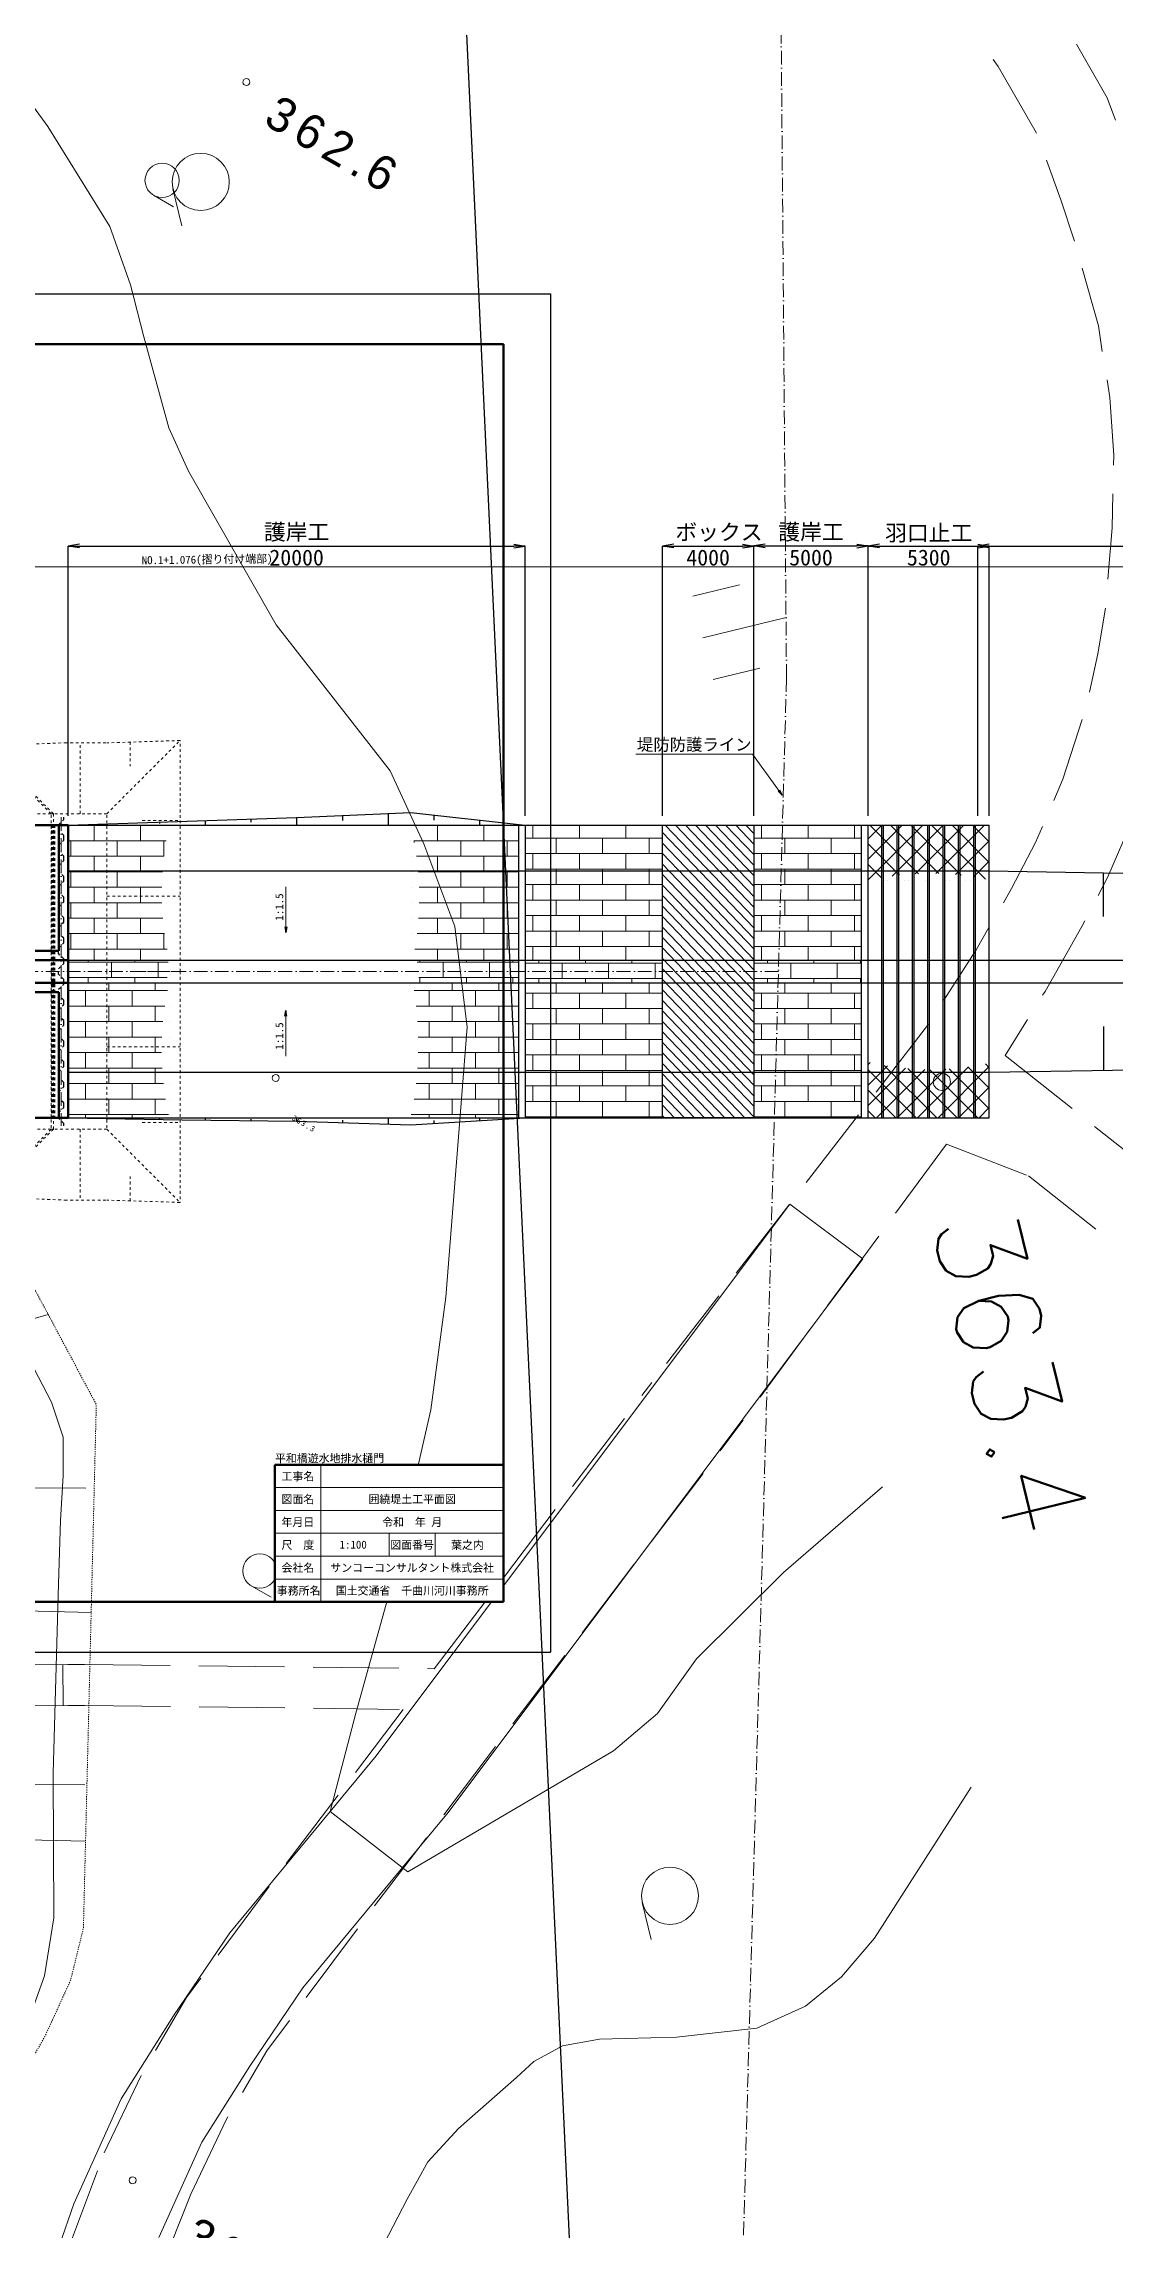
# Model space of a CAD drawing. Header units: millimetres. Extents: x 432273 to 1023813, y 170116 to 705940.
# Drawn here: x 778460 to 825289, y 350026 to 445610 of the extents above; entities that cross this region are included whole.
import ezdxf
from ezdxf.enums import TextEntityAlignment as Align

# ---------------------------------------------------------------- set-up
doc = ezdxf.new("R2010")
doc.units = ezdxf.units.MM
doc.header["$LTSCALE"] = 100
doc.header["$PDSIZE"] = 300
for name, pattern in [('561019', [1, 0.5, -0.5]), ('56301', [0.5, 0.25, -0.25]), ('SXF_一点短鎖線', [9.25, 6, -1.5, 0.25, -1.5]), ('SXF_跳び破線', [12, 6, -6]), ('破線', [7.5, 6, -1.5])]:
    doc.linetypes.add(name, pattern=pattern)
doc.layers.get('Defpoints').update_dxf_attribs({"color": 153})
for name, color, linetype, lineweight in [('D-BGD', 7, 'Continuous', 13), ('D-BMK', 2, 'SXF_一点短鎖線', 13), ('D-BMK-HTXT_囲繞堤_測点_文字サイズ変更', 7, 'Continuous', 13), ('D-BYP-STR1', 2, 'Continuous', 13), ('D-BYP-STR2', 6, 'Continuous', 25), ('D-BYP-STR3', 3, 'Continuous', 25), ('D-BYP-STR4', 6, 'Continuous', 25), ('D-STR', 1, 'Continuous', 50), ('D-STR-HTXT', 7, 'Continuous', 13), ('D-STR-TXT', 7, 'Continuous', 13), ('D-TTL', 2, 'Continuous', 140), ('D-TTL-FRAM', 2, 'Continuous', 50), ('D-TTL-LINE', 7, 'Continuous', 13), ('D-TTL-TXT', 7, 'Continuous', 13), ('●予備設計_LP横断', 7, 'Continuous', 13), ('開削', 5, 'Continuous', 13), ('開削（一次掘削）', 5, 'Continuous', 13)]:
    doc.layers.add(name, color=color, linetype=linetype, lineweight=lineweight)
doc.layers.add('D-WORK_1', color=11, linetype='Continuous', plot=False)
doc.styles.add('BIGFONT', font='txt', dxfattribs={"height": 0.2, "bigfont": 'BIGFONT'})
doc.styles.add('MS ゴシック', font='MS Gothic.ttf')
doc.styles.add('Style-WORKING', font='WORKING.shx')
doc.styles.add('ＭＳ ゴシック', font='MS Gothic.ttf')
doc.dimstyles.new('DIM-100-F', dxfattribs={"dimscale": 100, "dimtxt": 3.5, "dimasz": 2.5, "dimexe": 0, "dimexo": 2, "dimgap": 0.8, "dimtad": 1, "dimdec": 0, "dimzin": 0, "dimdsep": 46, "dimtxsty": 'MS ゴシック', "dimblk": 'OPEN', "dimcen": 0.1, "dimclrd": 256, "dimclre": 256, "dimclrt": 256, "dimaunit": 1, "dimadec": 4, "dimazin": 0, "dimtfac": 1, "dimtdec": 0, "dimtmove": 2, "dimatfit": 3, "dimldrblk": 'OPEN', "dimfxl": 1, "dimtolj": 1, "dimtzin": 0, "dimlwd": -1, "dimlwe": -1, "dimarcsym": 2})
doc.dimstyles.new('DIM-200', dxfattribs={"dimscale": 200, "dimtxt": 3.5, "dimasz": 2.5, "dimexe": 0, "dimexo": 2, "dimgap": 0.8, "dimtad": 1, "dimdec": 0, "dimzin": 0, "dimdsep": 46, "dimtxsty": 'MS ゴシック', "dimblk": 'OPEN', "dimcen": 0.1, "dimaunit": 1, "dimadec": 4, "dimazin": 0, "dimtfac": 1, "dimtdec": 0, "dimtmove": 0, "dimatfit": 3, "dimldrblk": 'OPEN', "dimfxl": 1, "dimtolj": 1, "dimtzin": 0, "dimlwd": -1, "dimlwe": -1, "dimarcsym": 2})
pattern_1 = [(225, (60067.3, 1166865.2), (449.0128, -449.0128), []), (315, (60067.3, 1166865.2), (449.0128, 449.0128), [])]

# ---------------------------------------------------------------- blocks, each defined once
blk = doc.blocks.new('_Open')
at = {"color": 0, "linetype": 'ByBlock', "lineweight": -2}
for p, q in [((-1, 0.17), (0, 0)), ((-1, -0.17), (0, 0)), ((0, 0), (-1, 0))]:
    blk.add_line(p, q, dxfattribs=at)
blk = doc.blocks.new('M6331')
at = {"layer": '●予備設計_LP横断', "linetype": 'Continuous', "lineweight": 9}
blk.add_line((0, -0.75), (1, -0.75), dxfattribs=at)
blk.add_circle((0, 0), 0.75, dxfattribs=at)
blk = doc.blocks.new('M7312')
at = {"layer": '●予備設計_LP横断', "linetype": 'Continuous', "lineweight": 20}
blk.add_circle((0, -0.001), 0.15, dxfattribs=at)
blk = doc.blocks.new('21311212131313131')
at = {"layer": 'D-BGD', "linetype": 'Continuous'}
for p, q in [((2633409.0287, -1166830.5391, 363302.9804), (2635677.7634, -1163844.1268, 363259.9804)), ((2635636.5406, -1169673.3768, 363309.9804), (2637907.4266, -1166689.2823, 363267.9804)), ((2630384.9817, -1170811.4126, 363359.9804), (2632653.2362, -1167825.8775, 363316.9804)), ((2628799.9149, -1169860.4651, 363404.9804), (2630384.9817, -1170811.4126, 363359.9804)), ((2634315.7641, -1173293.8806, 363309.9804), (2635601.1154, -1169771.4077, 363309.9804)), ((2634315.7641, -1173293.8806, 363309.9804), (2637380.4734, -1175454.993, 363365.9804)), ((2629098.733, -1174189.7495, 363401.9804), (2632112.9773, -1176420.1387, 363429.9804)), ((2638401.3261, -1176174.5912, 363383.9804), (2641466.5157, -1178334.8265, 363439.9804)), ((2633117.2729, -1177163.7341, 363438.9804), (2636131.5172, -1179394.1233, 363466.9804)), ((2642488.2455, -1179054.9049, 363458.9804), (2645552.0777, -1181215.5372, 363514.9804)), ((2637136.69, -1180138.1989, 363476.9804), (2640150.9342, -1182368.5881, 363504.9804)), ((2612400.7086, -1184404.1994), (2611439.2802, -1180779.2534)), ((2614214.0588, -1183923.9654), (2613675.6555, -1181894.085)), ((2646573.8076, -1181935.6156, 363532.9804), (2647485.2004, -1182578.1909, 363549.9804)), ((2610588.7158, -1184884.0365), (2610051.1897, -1182854.6363)), ((2641155.2298, -1183112.1835, 363513.9804), (2644170.3513, -1185343.0529, 363541.9804)), ((2647933.5467, -1182904.575, 363553.9804), (2647485.2004, -1182578.1909, 363549.9804)), ((2651977.0374, -1185845.4771, 363585.9803), (2648944.8787, -1183639.482, 363561.9803)), ((2645595.1736, -1186390.9628, 363554.9804), (2645013.9337, -1185967.8869, 363549.9804)), ((2667757.5317, -1185907.7996), (2669368.4055, -1185480.8879)), ((2649638.1841, -1189332.742, 363585.9803), (2646606.0254, -1187126.7469, 363562.9803)), ((2656021.8855, -1188785.9822, 363617.9803), (2652988.3695, -1186580.3841, 363593.9803)), ((2660065.3762, -1191726.8843, 363648.9803), (2657031.8602, -1189521.2862, 363625.9803)), ((2653680.7145, -1192275.3984, 363617.9803), (2650649.036, -1190068.5261, 363593.9803)), ((2664108.867, -1194667.7863, 363680.9803), (2661075.8311, -1192461.3111, 363656.9803)), ((2657723.725, -1195217.1776, 363649.9803), (2654692.0465, -1193010.3054, 363625.9803)), ((2657726.3775, -1195518.4598, 363649.9803), (2657723.725, -1195217.1776, 363649.9803)), ((2668152.3577, -1197608.6884, 363712.9803), (2665119.3219, -1195402.2131, 363688.9803)), ((2662330.9123, -1198571.5517, 363683.9803), (2659531.772, -1196537.5811, 363659.9803)), ((2659564.9617, -1200464.9419, 363653.9803), (2659532.7783, -1196714.8379, 363659.9803)), ((2657768.3838, -1200518.8631, 363646.9803), (2657736.2004, -1196768.7591, 363648.9803)), ((2672221.8429, -1200512.5191, 363719.9803), (2669165.1303, -1198340.9639, 363719.9803)), ((2666376.2406, -1201511.1797, 363718.9803), (2663342.2444, -1199306.4587, 363692.9803)), ((2657809.9932, -1205517.909, 363642.9803), (2657778.6869, -1201768.2852, 363645.9803)), ((2659606.5711, -1205463.9878, 363646.9803), (2659575.2648, -1201714.364, 363652.9803)), ((2670450.4445, -1204408.4732, 363719.9803), (2667393.7319, -1202236.9181, 363719.9803)), ((2657851.9995, -1210518.3122, 363639.9803), (2657820.6932, -1206768.6885, 363641.9803)), ((2659648.5774, -1210464.3911, 363639.9803), (2659617.2711, -1206714.7673, 363644.9803)), ((2593250.2513, -1207992.8512), (2594861.125, -1207565.9395)), ((2679189.2712, -1209214.0936, 363719.9803), (2675772.7026, -1207668.6475, 363680.9803)), ((2650316.6113, -1220347.2292), (2650146.3057, -1210620.6735)), ((2655539.8042, -1220310.4056), (2655577.5506, -1210271.3072)), ((2658108.5483, -1220212.278, 368399.9801), (2657851.9995, -1210518.3122, 363639.9803)), ((2657871.2502, -1211239.0947, 363993.9803), (2657851.9995, -1210518.3122, 363639.9803)), ((2659904.294, -1220180.702, 368409.9801), (2659648.5774, -1210464.3911, 363639.9803)), ((2659668.3533, -1211207.1217, 364003.9803), (2659648.5774, -1210464.3911, 363639.9803)), ((2663294.6787, -1220110.0602), (2663119.5712, -1210392.2762)), ((2665550.7084, -1220016.4208), (2665587.2079, -1210308.9428)), ((2657877.1292, -1211465.7606, 364104.9803), (2659673.4574, -1211418.543, 364107.9803)), ((2645696.9047, -1222380.487), (2642582.51, -1212423.8841))]:
    blk.add_line(p, q, dxfattribs=at)
at = {"layer": 'D-BGD', "linetype": 'Continuous', "flags": 128}
for points in [[(2685097.1923, -1211673.0838), (2681445.8223, -1210496.1553), (2676812.9112, -1208517.4058), (2673146.7576, -1206307.4898), (2669466.1906, -1203919.8177), (2664061.6972, -1199635.3319), (2661592.2097, -1197678.0819), (2651374.3085, -1190349.2835), (2637086.397, -1180094.7061), (2639418.1833, -1176845.2606)], [(2639418.1833, -1176845.2606), (2653705.2176, -1187099.3578), (2664002.0443, -1194483.9034), (2666448.4951, -1196422.842), (2671802.1322, -1200666.9467), (2675269.0233, -1202915.984), (2678639.2782, -1204947.9535), (2682847.9627, -1206745.7673)]]:
    blk.add_lwpolyline(points, dxfattribs=at)
at = {"layer": 'D-BGD', "linetype": 'Continuous', "extrusion": (-0.333889, -0.691597, 0.640478), "elevation": 163933.2611}
blk.add_lwpolyline([(2865985.7876, 336346.5925), (2868806.9033, 336604.4128), (2869723.8018, 336595.2979)], dxfattribs=at)
at = {"layer": 'D-BGD', "linetype": 'Continuous', "extrusion": (0.016135, -0.001765, 0.999868), "elevation": 407206.5765}
blk.add_lwpolyline([(-880464.7869, -2691587.8169), (-878827.1879, -2693744.1452), (-878345.6354, -2694668.2859)], dxfattribs=at)
at = {"layer": 'D-BGD', "linetype": 'Continuous', "extrusion": (-0.041209, -0.843028, 0.536289), "elevation": 1070950.5172}
blk.add_lwpolyline([(2659583.2068, -250004.4816), (2661074.8915, -249881.264), (2663328.3418, -249919.1771)], dxfattribs=at)
at = {"layer": 'D-BGD', "linetype": 'Continuous', "extrusion": (0.016488, 0.011346, 0.9998), "elevation": 393113.8224}
blk.add_lwpolyline([(-2441217.5657, -1481686.7433), (-2442594.1123, -1483185.6627), (-2443820.5701, -1484384.7981)], dxfattribs=at)
at = {"layer": 'D-BGD', "linetype": 'Continuous', "extrusion": (0.007645, 0.028621, 0.999561), "elevation": 349583.5659}
blk.add_lwpolyline([(-2809425.1945, 469243.2777), (-2811648.5091, 467859.2627), (-2812676.1564, 467386.6722)], dxfattribs=at)
at = {"layer": 'D-BGD', "linetype": 'Continuous', "extrusion": (0.203533, 0.641407, 0.73971), "elevation": 52113.159}
blk.add_lwpolyline([(-2846321.6527, 482608.166), (-2849060.864, 482551.6962), (-2850064.3263, 482666.1219)], dxfattribs=at)
at = {"layer": 'D-BGD', "linetype": 'Continuous', "extrusion": (-0.083384, -0.18026, 0.980078), "elevation": 347849.0359}
blk.add_lwpolyline([(2872063.4999, 113600.3742), (2872348.727, 113593.8176), (2875612.6066, 113388.9061), (2875805.6228, 113367.2446)], dxfattribs=at)
at = {"layer": 'D-BGD', "linetype": 'Continuous', "extrusion": (0.014947, 0.004949, 0.999876), "elevation": 396305.1936}
blk.add_lwpolyline([(2585483.1726, -1171794.9826), (2587200.9671, -1171123.2126), (2588999.5497, -1170493.3862)], dxfattribs=at)
at = {"layer": 'D-BGD', "linetype": 'Continuous', "extrusion": (0.036698, -0.031809, 0.99882), "elevation": 495276.365}
blk.add_lwpolyline([(808529.0485, -2701670.2523), (808900.0171, -2701748.6058), (812070.3611, -2702782.1519), (812102.595, -2702798.7332)], dxfattribs=at)
at = {"layer": 'D-BGD', "linetype": 'Continuous', "extrusion": (0.030489, 0.028562, 0.999127), "elevation": 409701.5723}
blk.add_lwpolyline([(-2649547.3817, -1098400.9717), (-2650617.8975, -1098760.0131), (-2653144.6207, -1099454.1599)], dxfattribs=at)
at = {"layer": 'D-BGD', "linetype": 'Continuous', "flags": 128}
for points, elevation in [([(2662413.4755, -1171625.2019), (2669108.2963, -1175714.2907), (2670825.6186, -1177127.5329), (2672144.5701, -1178674.9639), (2673143.6688, -1180783.7603), (2673613.7394, -1184287.9237), (2673772.7757, -1187648.0362), (2674096.8804, -1189267.6118), (2674812.8686, -1190506.6189), (2675524.4232, -1191251.8423), (2677810.8179, -1193739.3017), (2679286.1522, -1195053.1317), (2680942.2941, -1195922.1442), (2685719.3306, -1198272.7832)], 362999.9804), ([(2585932.9745, -1216675.7279), (2588101.1732, -1215451.4996), (2590642.9994, -1213519.7782), (2594956.5435, -1210723.6396), (2597495.9363, -1209758.4787), (2599745.516, -1209124.8797), (2603702.4564, -1207961.0044), (2605582.3017, -1207053.1767), (2612225.4167, -1203085.8098), (2618499.4257, -1197962.1683), (2621671.4589, -1196424.4674), (2625252.3584, -1194987.471), (2629637.3756, -1194357.771), (2641461.8353, -1195042.9465), (2646409.4462, -1195601.3408), (2654684.044, -1197310.7093), (2659738.7434, -1198610.6109), (2664061.6972, -1199635.3319), (2666634.887, -1196188.5686), (2661155.4483, -1187307.4616), (2659480.3675, -1185408.8869), (2657051.5193, -1183754.3339), (2653204.034, -1180032.6426), (2649357.2048, -1175776.6326)], 362999.9804), ([(2673113.9822, -1212510.7366), (2671503.7685, -1211982.6575), (2668970.1428, -1211627.391), (2662642.2508, -1211793.1491), (2654361.8688, -1211729.1096), (2651588.0888, -1211693.8289), (2649607.2616, -1211624.0843), (2647935.6245, -1211651.7796), (2646422.6477, -1212201.8261), (2639896.5704, -1215778.3885)], 363999.9803)]:
    blk.add_lwpolyline(points, dxfattribs=dict(at, elevation=elevation))
at = {"layer": 'D-BGD', "linetype": '561019', "flags": 128}
blk.add_lwpolyline([(2441034.3739, -1231115.2852), (2441014.949, -1230194.9008), (2441009.8382, -1229935.5942), (2440973.7998, -1228187.5674), (2440932.6506, -1226180.234), (2440890.6243, -1224172.4204), (2440849.475, -1222165.087), (2440838.0365, -1221607.0466), (2465396.9227, -1220738.3151), (2502568.1938, -1220258.7543), (2502893.2618, -1220254.3025), (2505968.9706, -1220281.5844), (2533646.6748, -1220529.6704), (2555247.3327, -1219423.2209), (2574682.3776, -1218318.0141), (2575877.9982, -1218262.2975), (2607350.0318, -1216798.0533), (2630746.0107, -1217401.774), (2633752.1022, -1217183.4579), (2635812.956, -1216221.9558), (2646480.1569, -1210237.1016), (2669388.8157, -1210323.2366), (2671678.4637, -1210836.7904), (2674039.248, -1211855.5625), (2682867.6468, -1216539.2122), (2684403.4154, -1216795.1095), (2705862.1412, -1215918.7715), (2722323.8586, -1215317.7261), (2764230.8114, -1214009.3989), (2772988.6009, -1213295.0741), (2774605.8721, -1213068.8912), (2777265.5539, -1211517.479), (2787744.4804, -1204699.9318), (2789344.3566, -1203582.9766), (2800889.1227, -1201996.8461), (2810456.4508, -1200682.5578), (2827286.2582, -1199498.6722), (2831012.6992, -1199215.4427)], dxfattribs=at)
at = {"layer": 'D-BGD', "linetype": 'Continuous', "extrusion": (0.060987, 0.08587, 0.994438), "elevation": 421580.1956}
blk.add_lwpolyline([(-2878788.6954, -527323.1148), (-2876700.8796, -527095.245), (-2875051.6653, -527095.245)], dxfattribs=at)
at = {"layer": 'D-BGD', "linetype": 'Continuous', "extrusion": (-0.103847, -0.202644, 0.973731), "elevation": 320024.8803}
blk.add_lwpolyline([(2935610.3857, 228815.2485), (2931984.3632, 228639.5813), (2931864.4352, 228643.973)], dxfattribs=at)
at = {"layer": 'D-BGD', "linetype": 'Continuous', "extrusion": (0.056604, 0.079729, 0.995208), "elevation": 417108.9155}
blk.add_lwpolyline([(-2879700.4786, -525858.8162), (-2877024.4654, -525572.4575), (-2875966.2925, -525572.4575)], dxfattribs=at)
at = {"layer": 'D-BGD', "linetype": 'Continuous', "extrusion": (-0.105469, -0.20622, 0.972805), "elevation": 319649.8557}
blk.add_lwpolyline([(2935730.6424, 227794.3016), (2939293.8582, 228226.0326), (2939450.8649, 228260.5711)], dxfattribs=at)
at = {"layer": 'D-BGD', "linetype": 'Continuous', "extrusion": (-0.145911, -0.383944, 0.911755), "elevation": 404968.8599}
blk.add_lwpolyline([(2938590.2222, -13221.1845), (2938075.6009, -13299.0937), (2934847.8616, -13396.4802)], dxfattribs=at)
at = {"layer": 'D-BGD', "linetype": 'Continuous'}
for points in [[(2600759.0565, -1166962.4926, 363259.9804), (2601520.2324, -1166831.9703, 363249.9804), (2604052.9197, -1166599.6033, 363209.9804), (2604485.1614, -1166601.3806, 363239.9804)], [(2620344.4952, -1169389.373, 363441.9804), (2621051.4755, -1169680.6371, 363499.9804), (2623081.8839, -1170678.1546, 363479.9804), (2623716.7197, -1171019.9871, 363470.9804)]]:
    blk.add_polyline3d(points, dxfattribs=at)
for centre, radius in [((2631598.6812, -1173550.7067, 363379.9804), 375), ((2667437.4949, -1184700.0045), 1249.8749), ((2592930.2145, -1206785.0561), 1249.8749)]:
    blk.add_circle(centre, radius, dxfattribs=at)
at = {"layer": 'D-STR-HTXT', "elevation": 0, "flags": 128}
blk.add_lwpolyline([(2608822.7116, -1161239.1991), (2610460.6796, -1239881.1621)], dxfattribs=at)
at = {"layer": 'Defpoints', "linetype": 'Continuous', "flags": 128}
blk.add_lwpolyline([(2358657.0594, -1194799.6502), (2527728.8742, -1199242.0985), (2831012.6992, -1178777.6202)], dxfattribs=at)
at = {"layer": 'D-BGD', "linetype": 'Continuous', "lineweight": 9, "xscale": 1000, "yscale": 1000, "zscale": 1000, "rotation": 61.30205960440028}
for p in [(2653610.0115, -1202933.6728), (2592896.7649, -1208471.9622)]:
    blk.add_blockref('M6331', p, dxfattribs=at)
at = {"layer": 'D-BGD', "linetype": 'Continuous', "lineweight": 20, "xscale": 1000, "yscale": 1000, "zscale": 1000, "rotation": 61.30205960440028}
for p in [(2632036.8766, -1202688.2834, 363287.9804), (2588517.401, -1204876.3548, 362612.9804), (2680368.4743, -1207940.9488, 363379.9804)]:
    blk.add_blockref('M7312', p, dxfattribs=at)
at = {"layer": 'D-BGD', "linetype": 'Continuous', "style": 'BIGFONT'}
blk.add_text('363.4', height=3749.9998, rotation=14.862356431, dxfattribs=at).set_placement((2637735.0674, -1173936.7734))
at = {"layer": 'D-BGD', "linetype": 'Continuous', "attachment_point": 7, "rotation": 61.302059604, "line_spacing_factor": 0.722892}
for s, insert, char_height, style in [('\\T1.287;362.6', (2590330.6632, -1204158.9446, 362612.9804), 1499.999919, 'Style-WORKING'), ('\\T1.281;363.4', (2683175.5591, -1205797.1179), 1499.999919, 'Style-WORKING'), ('\\T1.284;363.3', (2633850.1388, -1201970.8732, 363287.9804), 250, 'MS ゴシック')]:
    blk.add_mtext(s, dxfattribs=dict(at, insert=insert, char_height=char_height, style=style))
at = {"layer": 'D-BMK-HTXT_囲繞堤_測点_文字サイズ変更', "insert": (2609572.2746, -1209017.1207, 0), "char_height": 350, "attachment_point": 4, "rotation": 91.963354364, "style": 'ＭＳ ゴシック'}
blk.add_mtext('NO.1+1.076(摺り付け端部)', dxfattribs=at)
blk = doc.blocks.new('*D28')
at = {"layer": 'D-WORK_1', "color": 0, "transparency": 16777216}
for p, q in [((779523, 411835), (779523, 423642)), ((780023, 423642), (799023, 423642)), ((799523, 411835), (799523, 423642))]:
    blk.add_line(p, q, dxfattribs=at)
at = {"layer": 'Defpoints', "color": 0, "transparency": 16777216}
for p in [(799523, 423642), (779523, 411435), (799523, 411435)]:
    blk.add_point(p, dxfattribs=at)
at = {"layer": 'D-WORK_1', "color": 0, "transparency": 16777216, "xscale": 500, "yscale": 500, "zscale": 500, "rotation": 180}
blk.add_blockref('_Open', (779523, 423642), dxfattribs=at)
at = {"layer": 'D-WORK_1', "color": 0, "transparency": 16777216, "xscale": 500, "yscale": 500, "zscale": 500}
blk.add_blockref('_Open', (799523, 423642), dxfattribs=at)
at = {"layer": 'D-WORK_1', "color": 0, "transparency": 16777216, "char_height": 700, "attachment_point": 5, "style": 'MS ゴシック'}
for s, insert in [('\\A1;{\\C256;護岸工', (789523, 424220)), ('\\A1;20000}', (789523, 423132))]:
    blk.add_mtext(s, dxfattribs=dict(at, insert=insert))
blk = doc.blocks.new('*D29')
at = {"layer": 'D-WORK_1', "color": 0, "transparency": 16777216}
for p, q in [((805523, 411835), (805523, 423642)), ((806023, 423642), (809023, 423642)), ((809523, 411835), (809523, 423642))]:
    blk.add_line(p, q, dxfattribs=at)
at = {"layer": 'Defpoints', "color": 0, "transparency": 16777216}
for p in [(809523, 423642), (805523, 411435), (809523, 411435)]:
    blk.add_point(p, dxfattribs=at)
at = {"layer": 'D-WORK_1', "color": 0, "transparency": 16777216, "xscale": 500, "yscale": 500, "zscale": 500}
for p, rotation in [((805523, 423642), 179.9999998932783), ((809523, 423642), 359.9999998932783)]:
    blk.add_blockref('_Open', p, dxfattribs=dict(at, rotation=rotation))
at = {"layer": 'D-WORK_1', "color": 0, "transparency": 16777216, "char_height": 700, "attachment_point": 5, "rotation": 360, "style": 'MS ゴシック'}
for s, insert in [('\\A1;{\\C256;  ボックス', (807523, 424216)), ('\\A1;4000}', (807523, 423132))]:
    blk.add_mtext(s, dxfattribs=dict(at, insert=insert))
blk = doc.blocks.new('*D30')
at = {"layer": 'D-WORK_1', "color": 0, "transparency": 16777216}
for p, q in [((814523, 411835), (814523, 423642)), ((815023, 423642), (819323, 423642)), ((819823, 411835), (819823, 423642))]:
    blk.add_line(p, q, dxfattribs=at)
at = {"layer": 'Defpoints', "color": 0, "transparency": 16777216}
for p in [(819823, 423642), (814523, 411435), (819823, 411435)]:
    blk.add_point(p, dxfattribs=at)
at = {"layer": 'D-WORK_1', "color": 0, "transparency": 16777216, "xscale": 500, "yscale": 500, "zscale": 500}
for p, rotation in [((814523, 423642), 179.9999998932783), ((819823, 423642), 359.9999998932783)]:
    blk.add_blockref('_Open', p, dxfattribs=dict(at, rotation=rotation))
at = {"layer": 'D-WORK_1', "color": 0, "transparency": 16777216, "char_height": 700, "attachment_point": 5, "rotation": 360, "style": 'MS ゴシック'}
for s, insert in [('\\A1;{\\C256;羽口止工', (817173, 424180)), ('\\A1;5300}', (817173, 423132))]:
    blk.add_mtext(s, dxfattribs=dict(at, insert=insert))
blk = doc.blocks.new('*D31')
at = {"layer": 'D-WORK_1', "color": 0, "transparency": 16777216}
for p, q in [((819320, 411835), (819320, 423642)), ((819820, 423642), (898101, 423642)), ((898601, 422900), (898601, 423642))]:
    blk.add_line(p, q, dxfattribs=at)
at = {"layer": 'Defpoints', "color": 0, "transparency": 16777216}
for p in [(898601, 423642), (898601, 422500, 362400), (819320, 411435)]:
    blk.add_point(p, dxfattribs=at)
at = {"layer": 'D-WORK_1', "color": 0, "transparency": 16777216, "xscale": 500, "yscale": 500, "zscale": 500}
for p, rotation in [((819320, 423642), 179.9999998932783), ((898601, 423642), 359.9999998932783)]:
    blk.add_blockref('_Open', p, dxfattribs=dict(at, rotation=rotation))
at = {"layer": 'D-WORK_1', "color": 0, "transparency": 16777216, "char_height": 700, "attachment_point": 5, "rotation": 360, "style": 'MS ゴシック'}
for s, insert in [('\\A1;土羽水路', (858961, 424216)), ('\\A1;79281', (858961, 423132))]:
    blk.add_mtext(s, dxfattribs=dict(at, insert=insert))
blk = doc.blocks.new('*D32')
at = {"layer": 'D-WORK_1', "color": 0, "transparency": 16777216}
for p, q in [((809523, 411835), (809523, 423643)), ((810023, 423643), (814023, 423643)), ((814523, 411835), (814523, 423643))]:
    blk.add_line(p, q, dxfattribs=at)
at = {"layer": 'Defpoints', "color": 0, "transparency": 16777216}
for p in [(814523, 423643), (809523, 411435, 641), (814523, 411435, 641)]:
    blk.add_point(p, dxfattribs=at)
at = {"layer": 'D-WORK_1', "color": 0, "transparency": 16777216, "xscale": 500, "yscale": 500, "zscale": 500}
for p, rotation in [((809523, 423643), 179.9981470133728), ((814523, 423643), 359.9981470133728)]:
    blk.add_blockref('_Open', p, dxfattribs=dict(at, rotation=rotation))
at = {"layer": 'D-WORK_1', "color": 0, "transparency": 16777216, "char_height": 700, "attachment_point": 5, "rotation": 359.99815, "style": 'MS ゴシック'}
for s, insert in [('\\A1;{\\C256;護岸工', (812023, 424221)), ('\\A1;5000}', (812023, 423133))]:
    blk.add_mtext(s, dxfattribs=dict(at, insert=insert))
blk = doc.blocks.new('土工1124')
at = {"layer": '開削（一次掘削）', "linetype": 'SXF_跳び破線', "ltscale": 0.2}
for p, q in [((911337, 86703), (914537, 89903)), ((914537, 89903), (911337, 89803)), ((914537, 79803), (914537, 89903)), ((908996, 86703), (905866, 89833)), ((908896, 86703), (905866, 89733)), ((907054, 89703), (909496, 89803)), ((909496, 89803), (911337, 89803)), ((910166, 86703), (910166, 89803)), ((912352, 89835), (912352, 88776)), ((908896, 86703), (906137, 86703)), ((908896, 79803), (908896, 86703)), ((908996, 86703), (908896, 86703)), ((911337, 86703), (908996, 86703)), ((908996, 86703), (908996, 79803)), ((911337, 79803), (911337, 86703)), ((912887, 86403), (914537, 86403)), ((908996, 83103), (908896, 83103)), ((911337, 83103), (914537, 83103)), ((908896, 79803), (908896, 72903)), ((908946, 79803), (908896, 79803)), ((908996, 72903), (908996, 79803)), ((911337, 79803), (911337, 72903)), ((912937, 79803), (914537, 79803)), ((914537, 79803), (914537, 69703)), ((908996, 76503), (908896, 76503)), ((911337, 76503), (914537, 76503)), ((908996, 72903), (905866, 69774)), ((908896, 72903), (905866, 69874)), ((908896, 72903), (906137, 72903)), ((908996, 72903), (908896, 72903)), ((911337, 72903), (908996, 72903)), ((910166, 72903), (910166, 69803)), ((911337, 72903), (914537, 69703)), ((912887, 73203), (914537, 73203)), ((912352, 69772), (912352, 70830)), ((907054, 69903), (909496, 69803)), ((909496, 69803), (911337, 69803)), ((914537, 69703), (911337, 69803))]:
    blk.add_line(p, q, dxfattribs=at)

msp = doc.modelspace()

# ---------------------------------------------------------------- hatches: boundary and pattern name
at = {"layer": 'D-BYP-STR1', "ltscale": 0.01}
h = msp.add_hatch(dxfattribs=at)
h.set_pattern_fill('AR-BRSTD', color=256, scale=10, angle=180)
h.set_pattern_definition([(180, (-414154.35, 1327299.95), (4e-07, -677.418), []), (270, (-414154.4, 1327299.9), (1016, -677.418), [677.418, -677.418])])
edge = h.paths.add_edge_path()
edge.add_line((779522.9, 411434.8), (783954.6, 411434.8))
edge.add_arc((796893.9, 408484.8), 13271.3, 167.156753, 192.843247)
edge.add_line((783954.6, 405534.8), (779522.9, 405534.8))
edge.add_line((779522.9, 405534.8), (779522.9, 411434.8))
h = msp.add_hatch(dxfattribs=at)
h.set_pattern_fill('AR-BRSTD', color=256, scale=10, angle=180)
h.set_pattern_definition([(180, (-441802.9, 1327299.95), (4e-07, -677.418), []), (270, (-441802.9, 1327299.9), (1016, -677.418), [677.418, -677.418])])
edge = h.paths.add_edge_path()
edge.add_line((799222.9, 411434.8), (794508.6, 411434.8))
edge.add_arc((781453.4, 408277), 13431.6, -11.780286, 13.597739, ccw=False)
edge.add_line((794602.1, 405534.8), (799222.9, 405534.8))
edge.add_line((799222.9, 405534.8), (799222.9, 411434.8))
h = msp.add_hatch(dxfattribs=at)
h.set_pattern_fill('AR-BRSTD', color=256, scale=10, angle=180)
h.set_pattern_definition([(180, (51067.3, 1166865.2), (4e-07, -677.418), []), (270, (51067.3, 1166865.2), (1016, -677.418), [677.418, -677.418])])
edge = h.paths.add_edge_path()
edge.add_line((805522.9, 411434.8), (805522.9, 405534.8))
edge.add_line((804222.9, 405534.8), (799522.9, 405534.8))
edge.add_line((799522.9, 405534.8), (799522.9, 411434.8))
edge.add_line((799522.9, 411434.8), (804222.9, 411434.8))
at = {"layer": 'D-BYP-STR1', "transparency": 33554687}
h = msp.add_hatch(dxfattribs=at)
h.set_pattern_fill('ANSI31', color=3, scale=100, angle=-91.192935)
h.set_pattern_definition([(313.80707, (763168.9, 613500.5), (229.13177, 219.7837), [])])
h.paths.add_polyline_path([(809522.9, 411434.8), (809522.9, 398634.8), (805522.9, 398634.8), (805522.9, 411434.8)])
at = {"layer": 'D-BYP-STR1', "ltscale": 0.01}
h = msp.add_hatch(dxfattribs=at)
h.set_pattern_fill('AR-BRSTD', color=256, scale=10, angle=180)
h.set_pattern_definition([(180, (61067.3, 1166865.2), (4e-07, -677.418), []), (270, (61067.3, 1166865.2), (1016, -677.418), [677.418, -677.418])])
h.paths.add_polyline_path([(814222.9, 411434.8), (814222.9, 405534.8), (809522.9, 405534.8), (809522.9, 411434.8)])
h = msp.add_hatch(dxfattribs=at)
h.set_pattern_fill('ANSI37', color=256, scale=200, angle=180)
h.set_pattern_definition(pattern_1)
edge = h.paths.add_edge_path()
edge.add_line((814522.9, 411434.8), (814522.9, 408996.5))
edge.add_arc((817261.1, 397541.6), 11777.7, 77.436787, 103.443521, ccw=False)
edge.add_line((819822.9, 409037.2), (819822.9, 411434.8))
edge.add_line((819822.9, 411434.8), (814522.9, 411434.8))
h = msp.add_hatch(dxfattribs=at)
h.set_pattern_fill('AR-BRSTD', color=256, scale=10, angle=180)
h.set_pattern_definition([(180, (60067.3, 1166865.2), (4e-07, -677.418), []), (270, (60067.3, 1166865.2), (1016, -677.418), [677.418, -677.418])])
edge = h.paths.add_edge_path()
edge.add_line((779522.9, 404534.8), (783954.6, 404534.8))
edge.add_arc((784840.7, 405034.8), 1017.4, 150.564171, 209.435829, ccw=False)
edge.add_line((783954.6, 405534.8), (779522.9, 405532.8))
edge.add_line((779522.9, 405532.8), (779522.9, 404534.8))
h = msp.add_hatch(dxfattribs=at)
h.set_pattern_fill('AR-BRSTD', color=256, scale=10, angle=180)
h.set_pattern_definition([(180, (48155.2, 1166865.2), (4e-07, -677.418), []), (270, (48155.2, 1166865.2), (1016, -677.418), [677.418, -677.418])])
edge = h.paths.add_edge_path()
edge.add_line((799222.9, 404535.8), (794799.4, 404534.8))
edge.add_arc((793581.9, 404983.2), 1297.4, -20.21808, 25.161574)
edge.add_line((794756.2, 405534.8), (799222.9, 405533.8))
edge.add_line((799222.9, 405533.8), (799222.9, 404535.8))
h = msp.add_hatch(dxfattribs=at)
h.set_pattern_fill('AR-BRSTD', color=256, scale=10, angle=180)
h.set_pattern_definition([(180, (51328.3, 1166820.75), (4e-07, -677.418), []), (270, (51328.3, 1166820.8), (1016, -677.418), [677.418, -677.418])])
edge = h.paths.add_edge_path()
edge.add_line((805522.9, 405534.8), (805522.9, 404534.8))
edge.add_line((804222.9, 404534.8), (799522.9, 404534.8))
edge.add_line((799522.9, 404534.8), (799522, 405534.8))
edge.add_line((799522, 405534.8), (804222.9, 405534.8))
h = msp.add_hatch(dxfattribs=at)
h.set_pattern_fill('AR-BRSTD', color=256, scale=10, angle=180)
h.set_pattern_definition([(180, (61328.3, 1166820.75), (4e-07, -677.418), []), (270, (61328.3, 1166820.8), (1016, -677.418), [677.418, -677.418])])
h.paths.add_polyline_path([(814222.9, 405534.8), (814222.9, 404534.8), (809522.9, 404534.8), (809522, 405534.8)])
at = {"layer": 'D-BYP-STR1'}
h = msp.add_hatch(dxfattribs=at)
h.set_pattern_fill('AR-BRSTD', color=256, scale=10)
h.set_pattern_definition([(3e-08, (1508762, 1070776.3), (-4e-07, 677.418), []), (90, (1508762, 1070776.3), (-1016, 677.418), [677.418, -677.418])])
edge = h.paths.add_edge_path()
edge.add_line((779522.9, 398634.8), (783954.6, 398634.8))
edge.add_arc((796540, 401584.8), 12926.5, 166.808068, 193.191932, ccw=False)
edge.add_line((783954.6, 404534.8), (779522.9, 404534.8))
edge.add_line((779522.9, 404534.8), (779522.9, 398634.8))
h = msp.add_hatch(dxfattribs=at)
h.set_pattern_fill('AR-BRSTD', color=256, scale=10)
h.set_pattern_definition([(3e-08, (1481113.4, 1070776.3), (-4e-07, 677.418), []), (90, (1481113.4, 1070776.3), (-1016, 677.418), [677.418, -677.418])])
edge = h.paths.add_edge_path()
edge.add_line((799222.9, 398634.8), (794508.6, 398634.8))
edge.add_arc((779772.7, 401819.3), 15076, -12.194331, 10.376879)
edge.add_line((794602.1, 404534.8), (799222.9, 404534.8))
edge.add_line((799222.9, 404534.8), (799222.9, 398634.8))
h = msp.add_hatch(dxfattribs=at)
h.set_pattern_fill('AR-BRSTD', color=256, scale=10)
h.set_pattern_definition([(3e-08, (51067.3, 1166865.2), (-4e-07, 677.418), []), (90, (51067.3, 1166865.2), (-1016, 677.418), [677.418, -677.418])])
edge = h.paths.add_edge_path()
edge.add_line((805522.9, 404534.8), (805522.9, 398634.8))
edge.add_line((804222.9, 398634.8), (799522.9, 398634.8))
edge.add_line((799522.9, 398634.8), (799522.9, 404534.8))
edge.add_line((799522.9, 404534.8), (804222.9, 404534.8))
h = msp.add_hatch(dxfattribs=at)
h.set_pattern_fill('AR-BRSTD', color=256, scale=10)
h.set_pattern_definition([(3e-08, (61067.3, 1166865.2), (-4e-07, 677.418), []), (90, (61067.3, 1166865.2), (-1016, 677.418), [677.418, -677.418])])
h.paths.add_polyline_path([(814222.9, 404534.8), (814222.9, 398634.8), (809522.9, 398634.8), (809522.9, 404534.8)])
at = {"layer": 'D-BYP-STR1', "ltscale": 0.01}
h = msp.add_hatch(dxfattribs=at)
h.set_pattern_fill('ANSI37', color=256, scale=200, angle=180)
h.set_pattern_definition(pattern_1)
edge = h.paths.add_edge_path()
edge.add_line((814522.9, 398634.8), (814522.9, 401073))
edge.add_arc((817261.1, 412528), 11777.7, -103.443514, -77.43678)
edge.add_line((819822.9, 401032.3), (819822.9, 398634.8))
edge.add_line((819822.9, 398634.8), (814522.9, 398634.8))

# ---------------------------------------------------------------- linework, layer by layer
at = {"layer": 'D-BGD', "linetype": 'SXF_一点短鎖線'}
for p, q in [((809439.6, 601616.3, 354000), (810951.2, 417867.6, 354000)), ((810951.2, 417867.6, 354000), (807104.4, 278429.9, 354000))]:
    msp.add_line(p, q, dxfattribs=at)
at = {"layer": 'D-BMK', "linetype": 'SXF_一点短鎖線'}
for p, q in [((779222.9, 411784.8, 354000), (779222.9, 398284.8, 354000)), ((810597.2, 405034.8, 354000), (729800.3, 405034.8, 354000))]:
    msp.add_line(p, q, dxfattribs=at)
at = {"layer": 'D-BYP-STR2'}
for p, q in [((783522.9, 411568.4, 354000), (783522.9, 411501.6, 354000)), ((785522.9, 411635.2, 354000), (785522.9, 411434.8, 354000)), ((787522.9, 411702, 354000), (787522.9, 411568.4, 354000)), ((789522.9, 411768.8, 354000), (789522.9, 411434.8, 354000)), ((791522.9, 411855.2, 354000), (791522.9, 411645, 354000)), ((793522.9, 411941.6, 354000), (793522.9, 411434.8, 354000)), ((795522.9, 411874.8, 354000), (795522.9, 411654.8, 354000)), ((797522.9, 411654.8, 354000), (797522.9, 411434.8, 354000)), ((819822.9, 409434.8, 354000), (899104.1, 408084.8, 716400)), ((824822.9, 407442.2, 354000), (824822.9, 409349.6, 354000)), ((819822.9, 405534.8, 354000), (899104.1, 405534.8, 716400)), ((819822.9, 404534.8, 354000), (899104.1, 404534.8, 354000)), ((824822.9, 402624.9, 354000), (824822.9, 400715.1, 354000)), ((783522.9, 398598.2, 354000), (783522.9, 398561.7, 354000)), ((785522.9, 398634.8, 354000), (785522.9, 398531.7, 354000)), ((789522.9, 398634.8, 354000), (789522.9, 398484.8, 354000)), ((793522.9, 398634.8, 354000), (793522.9, 398364.8, 354000)), ((797522.9, 398634.8, 354000), (797522.9, 398514.8, 354000)), ((787522.9, 398571.5, 354000), (787522.9, 398508.2, 354000)), ((791522.9, 398529.8, 354000), (791522.9, 398424.8, 354000)), ((795522.9, 398514.8, 354000), (795522.9, 398394.8, 354000))]:
    msp.add_line(p, q, dxfattribs=at)
for points in [[(779522.9, 411434.8, 354000), (789522.9, 411768.8, 354000), (794522.9, 411984.8, 354000), (799522.9, 411434.8, 354000)], [(819822.9, 400634.8, 354000), (894522.9, 401834.8, 716400), (899104.1, 401984.8, 716400)], [(779522.9, 398634.8, 354000), (784522.9, 398543.4, 716400), (789522.9, 398484.8, 354000), (794522.9, 398334.8, 354000), (799522.9, 398634.8, 716400)]]:
    msp.add_polyline3d(points, dxfattribs=at)
at = {"layer": 'D-BYP-STR3', "lineweight": 30}
for p, q in [((779522.9, 411434.8, 354000), (819822.9, 411434.8, 354000)), ((814522.9, 398634.8, 354000), (814522.9, 411434.8, 354000)), ((815122.9, 398634.8, 354000), (815122.9, 411434.8, 354000)), ((815194.4, 398634.8, 354000), (815194.4, 411434.8, 354000)), ((815794.4, 398634.8, 354000), (815794.4, 411434.8, 354000)), ((815865.8, 398634.8, 354000), (815865.8, 411434.8, 354000)), ((816465.8, 398634.8, 354000), (816465.8, 411434.8, 354000)), ((816537.2, 398634.8, 354000), (816537.2, 411434.8, 354000)), ((817137.2, 398634.8, 354000), (817137.2, 411434.8, 354000)), ((817208.6, 398634.8, 354000), (817208.6, 411434.8, 354000)), ((817808.6, 398634.8, 354000), (817808.6, 411434.8, 354000)), ((817880.1, 398634.8, 354000), (817880.1, 411434.8, 354000)), ((818480.1, 398634.8, 354000), (818480.1, 411434.8, 354000)), ((818551.5, 398634.8, 354000), (818551.5, 411434.8, 354000)), ((819151.5, 398634.8, 354000), (819151.5, 411434.8, 354000)), ((819222.9, 398634.8, 354000), (819222.9, 411434.8, 354000)), ((819822.9, 398634.8, 354000), (819822.9, 411434.8, 354000)), ((779522.9, 409434.8, 354000), (819822.9, 409434.8, 354000)), ((779522.9, 405534.8, 354000), (819822.9, 405534.8, 354000)), ((779522.9, 404534.8, 354000), (819822.9, 404534.8, 354000)), ((779522.9, 400634.8, 354000), (819822.9, 400634.8, 354000)), ((779522.9, 398634.8, 354000), (819822.9, 398634.8, 354000))]:
    msp.add_line(p, q, dxfattribs=at)
at = {"layer": 'D-BYP-STR3'}
for p, q in [((779522.9, 411434.8, 354000), (779522.9, 398634.8, 354000)), ((799222.9, 411434.8, 354000), (799222.9, 398634.8, 354000)), ((799522.9, 411434.8, 354000), (799522.9, 398634.8, 354000)), ((814222.9, 411434.8, 354000), (814222.9, 398634.8, 354000))]:
    msp.add_line(p, q, dxfattribs=at)
at = {"layer": 'D-BYP-STR3', "elevation": 354000}
msp.add_lwpolyline([(805522.9, 411434.8), (809522.9, 411434.8), (809522.9, 398634.8), (805522.9, 398634.8)], close=True, dxfattribs=at)
at = {"layer": 'D-BYP-STR4', "linetype": 'SXF_跳び破線', "ltscale": 0.2}
for points in [[(779337.9, 410884.8), (779337.9, 410984.8), (779107.9, 411214.8), (779107.9, 411454.8), (779337.9, 411684.8), (779337.9, 411784.8)], [(779337.9, 409984.8), (779337.9, 410084.8), (779107.9, 410314.8), (779107.9, 410554.8), (779337.9, 410784.8), (779337.9, 410884.8)], [(779337.9, 409084.8), (779337.9, 409184.8), (779107.9, 409414.8), (779107.9, 409654.8), (779337.9, 409884.8), (779337.9, 409984.8)], [(779337.9, 408184.8), (779337.9, 408284.8), (779107.9, 408514.8), (779107.9, 408754.8), (779337.9, 408984.8), (779337.9, 409084.8)], [(779337.9, 407284.8), (779337.9, 407384.8), (779107.9, 407614.8), (779107.9, 407854.8), (779337.9, 408084.8), (779337.9, 408184.8)], [(779337.9, 406384.8), (779337.9, 406484.8), (779107.9, 406714.8), (779107.9, 406954.8), (779337.9, 407184.8), (779337.9, 407284.8)], [(779337.9, 405484.8), (779337.9, 405584.8), (779107.9, 405814.8), (779107.9, 406054.8), (779337.9, 406284.8), (779337.9, 406384.8)], [(779337.9, 404584.8), (779337.9, 404684.8), (779107.9, 404914.8), (779107.9, 405154.8), (779337.9, 405384.8), (779337.9, 405484.8)], [(779337.9, 403684.8), (779337.9, 403784.8), (779107.9, 404014.8), (779107.9, 404254.8), (779337.9, 404484.8), (779337.9, 404584.8)], [(779337.9, 402784.8), (779337.9, 402884.8), (779107.9, 403114.8), (779107.9, 403354.8), (779337.9, 403584.8), (779337.9, 403684.8)], [(779337.9, 401884.8), (779337.9, 401984.8), (779107.9, 402214.8), (779107.9, 402454.8), (779337.9, 402684.8), (779337.9, 402784.8)], [(779337.9, 400984.8), (779337.9, 401084.8), (779107.9, 401314.8), (779107.9, 401554.8), (779337.9, 401784.8), (779337.9, 401884.8)], [(779337.9, 400084.8), (779337.9, 400184.8), (779107.9, 400414.8), (779107.9, 400654.8), (779337.9, 400884.8), (779337.9, 400984.8)], [(779337.9, 399184.8), (779337.9, 399284.8), (779107.9, 399514.8), (779107.9, 399754.8), (779337.9, 399984.8), (779337.9, 400084.8)], [(779337.9, 398284.8), (779337.9, 398384.8), (779107.9, 398614.8), (779107.9, 398854.8), (779337.9, 399084.8), (779337.9, 399184.8)]]:
    msp.add_lwpolyline(points, dxfattribs=at)
at = {"layer": 'D-STR'}
for p, q in [((779122.9, 411434.8, 354000), (776522.9, 411434.8, 354000)), ((779122.9, 405934.8, 354000), (779122.9, 411434.8, 354000)), ((779122.9, 407142.7, 354000), (779122.9, 411434.8, 354000)), ((779522.9, 398634.8, 354000), (779522.9, 411434.8, 354000)), ((773322.9, 405534.8, 354000), (779522.9, 405534.8, 354000)), ((773722.9, 405934.8, 354000), (779122.9, 405934.8, 354000)), ((773322.9, 404534.8, 354000), (779522.9, 404534.8, 354000)), ((773722.9, 404134.8, 354000), (779122.9, 404134.8, 354000)), ((779122.9, 398634.8, 354000), (779122.9, 404134.8, 354000)), ((779122.9, 398634.8, 354000), (776522.9, 398634.8, 354000))]:
    msp.add_line(p, q, dxfattribs=at)
at = {"layer": 'D-STR', "linetype": 'SXF_跳び破線', "ltscale": 0.2}
for p, q in [((778822.9, 411434.8, 354000), (778822.9, 398634.8, 354000)), ((778922.9, 411434.8, 354000), (778922.9, 398634.8, 354000))]:
    msp.add_line(p, q, dxfattribs=at)
at = {"layer": 'D-STR', "linetype": '破線', "ltscale": 100}
for p, q in [((779122.9, 411434.8, 354000), (779522.9, 411434.8, 354000)), ((779522.9, 398634.8, 354000), (779122.9, 398634.8, 354000))]:
    msp.add_line(p, q, dxfattribs=at)
at = {"layer": 'D-STR-HTXT'}
msp.add_line((804366.4, 414537.6, 673540), (809466.4, 414537.6, 673540), dxfattribs=at)
at = {"layer": 'D-TTL'}
msp.add_line((718577.1, 432464.7, 354000), (798577.1, 432464.7, 354000), dxfattribs=at)
at = {"layer": 'Defpoints', "color": 1}
for p, q in [((716527.1, 434664.7, 354000), (800627.1, 434664.7, 354000)), ((800627.1, 434664.7, 354000), (800627.1, 375264.7, 354000)), ((716527.1, 375264.7, 354000), (800627.1, 375264.7, 354000))]:
    msp.add_line(p, q, dxfattribs=at)

# ---------------------------------------------------------------- block references
at = {"layer": 'D-BGD', "linetype": '56301', "rotation": 268.807065034117}
msp.add_blockref('21311212131313131', (2045832.1, 3006806.9, 354000), dxfattribs=at)
at = {"layer": '開削'}
msp.add_blockref('土工1124', (-130114.2, 325231.6, 354000), dxfattribs=at)

# ---------------------------------------------------------------- texts
at = {"layer": 'D-STR-HTXT', "style": 'ＭＳ ゴシック'}
for p in [(789045.3, 407855.6, 354000), (789045.3, 402214, 354000)]:
    msp.add_text('1:1.5', height=350, rotation=90, dxfattribs=at).set_placement(p, align=Align.BOTTOM_CENTER)
at = {"layer": 'D-STR-TXT', "style": 'MS ゴシック'}
msp.add_text('堤防防護ライン', height=525, dxfattribs=at).set_placement((806916.4, 414537.6, 673540), align=Align.BOTTOM_CENTER)

# ---------------------------------------------------------------- dimensions: what is measured, and where the dimension line sits
at = {"layer": 'D-WORK_1'}
for p1, p2, distance, picture, middle in [((779522.9, 411434.8, 354000), (799522.9, 411434.8, 354000), 12207.6, '*D28', (789522.9, 423642.3, 354000)), ((809522.9, 411434.9, 354000), (814522.9, 411434.8, 354000), 12208.4, '*D32', (812023.3, 423643.3, 353358.9))]:
    dim = msp.add_aligned_dim(p1=p1, p2=p2, distance=distance, text='{\\C256;護岸工\\X<>}', dimstyle='DIM-200', dxfattribs=at)
    dim.commit()
    dim.dimension.update_dxf_attribs({"geometry": picture, "text_midpoint": middle})
for base, p1, p2, text, picture, middle in [((809522.9, 423642.3, 354000), (805522.9, 411434.8, 354000), (809522.9, 411434.8, 354000), '{\\C256;  ボックス\\X<>}', '*D29', (807522.9, 423642.3, 354000)), ((819822.9, 423641.5, 354000), (814522.9, 411434.8, 354000), (819822.9, 411434.8, 354000), '{\\C256;羽口止工\\X<>}', '*D30', (817172.9, 423641.5, 354000))]:
    dim = msp.add_linear_dim(base=base, p1=p1, p2=p2, angle=180, text=text, dimstyle='DIM-200', dxfattribs=at)
    dim.commit()
    dim.dimension.update_dxf_attribs({"geometry": picture, "text_midpoint": middle, "dimtype": 160})
dim = msp.add_linear_dim(base=(898601.2, 423642.3, 354000), p1=(819320, 411434.8, 354000), p2=(898601.2, 422500.2, 716400), angle=180, text='土羽水路\\X<>', dimstyle='DIM-200', dxfattribs=at)
dim.commit()
dim.dimension.update_dxf_attribs({"geometry": '*D31', "text_midpoint": (858960.6, 423642.3, 354000)})

# ---------------------------------------------------------------- leaders
at = {"layer": 'D-STR-HTXT'}
for points in [[(810761.4, 412746.9, 673540), (809466.4, 414537.6, 673540)], [(789045.3, 406743.7, 354000), (789045.3, 408743.7, 354000)], [(789045.3, 403325.9, 354000), (789045.3, 401325.9, 354000)]]:
    msp.add_leader(points, dimstyle='DIM-100-F', override={"dimtad": 0}, dxfattribs=at)

# ---------------------------------------------------------------- next in the draw order: wipeouts: each hides what was drawn before it
msp.add_wipeout([(788577.1, 383464.7), (798577.1, 383464.7), (798577.1, 377464.7), (788577.1, 377464.7)]).translate(0, 0, 354000).dxf.layer = 'D-BYP-STR3'

# ---------------------------------------------------------------- next in the draw order: linework, layer by layer
at = {"layer": 'D-TTL'}
for p in [(798577.1, 432464.7, 354000), (718577.1, 377464.7, 354000)]:
    msp.add_line(p, (798577.1, 377464.7, 354000), dxfattribs=at)
at = {"layer": 'D-TTL-FRAM'}
for p, q in [((788577.1, 377464.7, 354000), (788577.1, 383464.7, 354000)), ((788577.1, 383464.7, 354000), (798577.1, 383464.7, 354000))]:
    msp.add_line(p, q, dxfattribs=at)
at = {"layer": 'D-TTL-LINE'}
for p, q in [((790577.1, 377464.7, 354000), (790577.1, 383464.7, 354000)), ((788577.1, 382464.7, 354000), (798577.1, 382464.7, 354000)), ((788577.1, 381464.7, 354000), (798577.1, 381464.7, 354000)), ((788577.1, 380464.7, 354000), (798577.1, 380464.7, 354000)), ((793577.1, 379464.7, 354000), (793577.1, 380464.7, 354000)), ((795577.1, 379464.7, 354000), (795577.1, 380464.7, 354000)), ((788577.1, 379464.7, 354000), (798577.1, 379464.7, 354000)), ((788577.1, 378464.7, 354000), (798577.1, 378464.7, 354000))]:
    msp.add_line(p, q, dxfattribs=at)

# ---------------------------------------------------------------- next in the draw order: texts
at = {"layer": 'D-TTL-TXT', "style": 'MS ゴシック'}
msp.add_text('平和橋遊水地排水樋門', height=350, dxfattribs=at).set_placement((788577.1, 383464.7, 354000), align=Align.BOTTOM_LEFT)
for s, p in [('工事名', (789577.1, 382964.7, 354000)), ('図面名', (789577.1, 381964.7, 354000)), ('囲繞堤土工平面図', (794577.1, 381964.7, 354000)), ('年月日', (789577.1, 380964.7, 354000)), ('令和  年 月', (794577.1, 380964.7, 354000)), ('尺\u3000度', (789577.1, 379964.7, 354000)), ('1:100', (791996.9, 379964.7, 354000)), ('図面番号', (794577.1, 379964.7, 354000)), ('葉之内', (796996.9, 379964.7, 354000)), ('会社名', (789577.1, 378964.7, 354000)), ('サンコーコンサルタント株式会社', (794577.1, 378964.7, 354000)), ('事務所名', (789609.2, 377964.7, 354000)), ('国土交通省\u3000千曲川河川事務所', (794577.1, 377964.7, 354000))]:
    msp.add_text(s, height=350, dxfattribs=at).set_placement(p, align=Align.MIDDLE)

doc.saveas('drawing.dxf')
